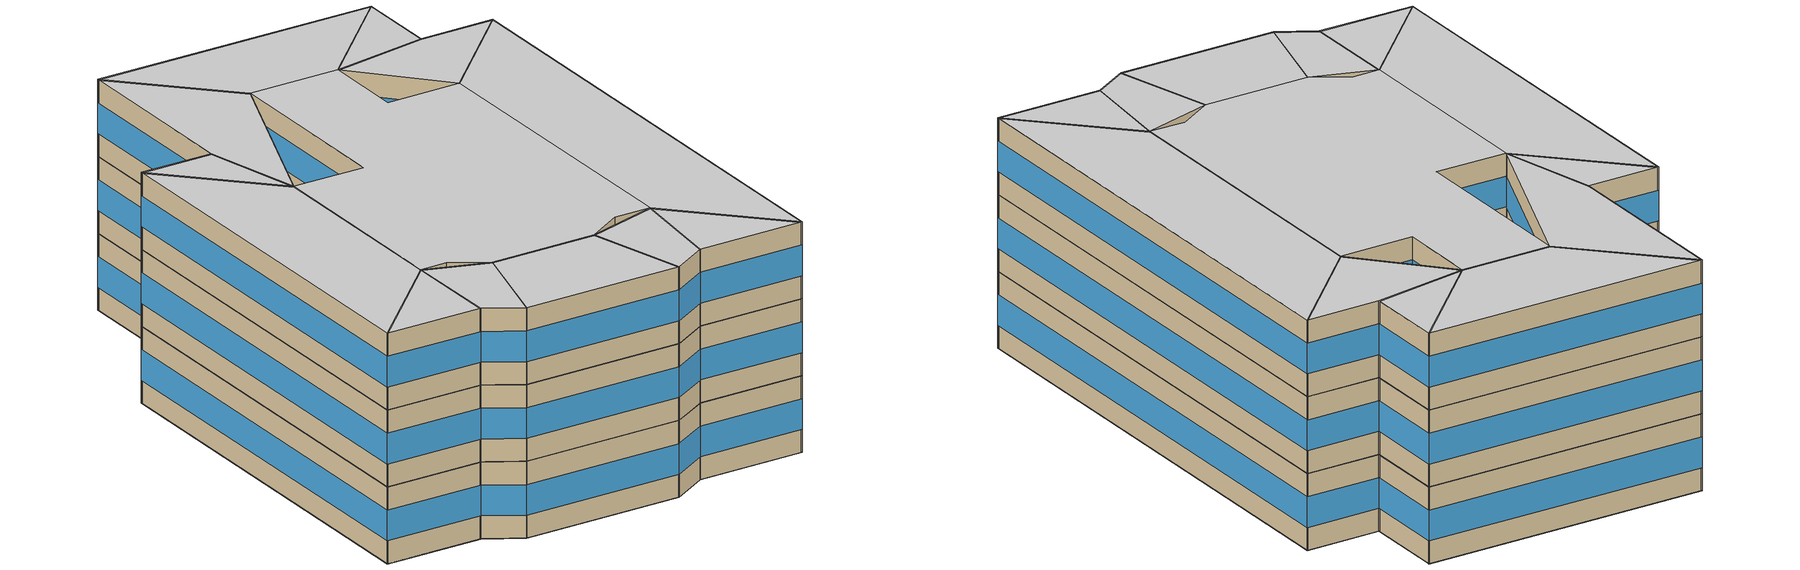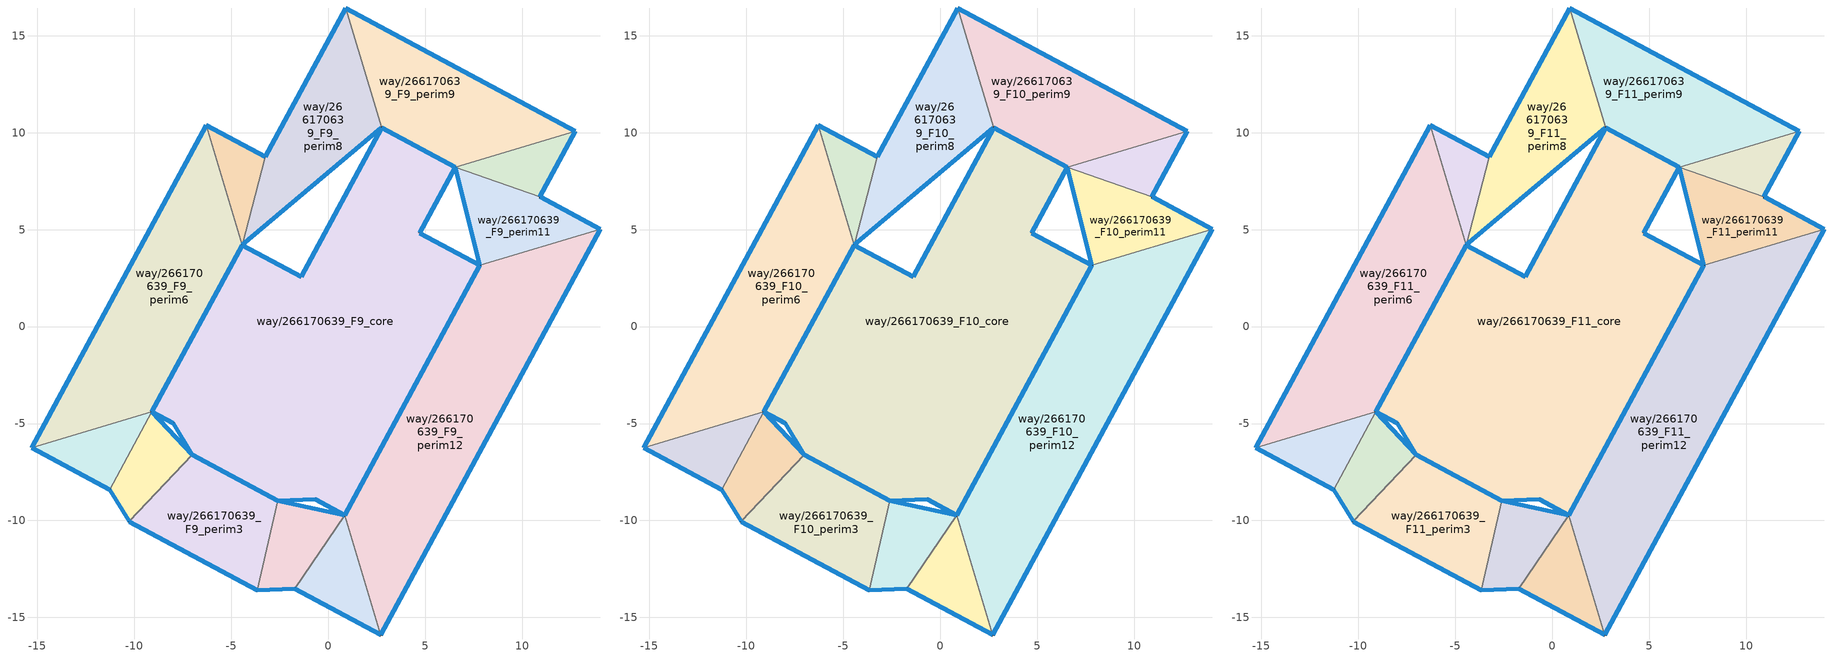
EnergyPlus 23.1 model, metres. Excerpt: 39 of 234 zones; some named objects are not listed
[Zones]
way/266170639_F9_perim1
 floor to way/266170639_F8_perim1 (Floor_Construction): 2.7,-15.91 0.85,-9.73 -1.73,-13.53 z31.5
 wall outside (Wall_Construction): 2.7,-15.91 -1.73,-13.53 z31.5:35
 wall to way/266170639_F9_perim12 (Wall_Construction): 0.85,-9.73 2.7,-15.91 z31.5:35
 wall to way/266170639_F9_perim2 (Wall_Construction): -1.73,-13.53 0.85,-9.73 z31.5:35
 window (Window_Construction): 2.7,-15.91 -1.73,-13.53 z32.55:33.95
way/266170639_F9_perim2
 floor to way/266170639_F8_perim2 (Floor_Construction): -1.73,-13.53 0.85,-9.73 -2.59,-8.99 -3.66,-13.61 z31.5
 wall outside (Wall_Construction): -1.73,-13.53 -3.66,-13.61 / -2.59,-8.99 0.85,-9.73 z31.5:35
 wall to way/266170639_F9_perim3 (Wall_Construction): -3.66,-13.61 -2.59,-8.99 z31.5:35
 window (Window_Construction): -1.73,-13.53 -3.65,-13.61 / -2.59,-8.99 0.85,-9.73 z32.55:33.95
way/266170639_F9_perim3
 floor to way/266170639_F8_perim3 (Floor_Construction): -3.66,-13.61 -2.59,-8.99 -7,-6.62 -10.27,-10.05 z31.5
 wall outside (Wall_Construction): -3.66,-13.61 -10.27,-10.05 / -7,-6.62 -2.59,-8.99 z31.5:35
 wall to way/266170639_F9_perim4 (Wall_Construction): -10.27,-10.05 -7,-6.62 z31.5:35
 window (Window_Construction): -3.66,-13.6 -10.27,-10.05 / -7,-6.62 -2.6,-8.99 z32.55:33.95
way/266170639_F9_perim4
 floor to way/266170639_F8_perim4 (Floor_Construction): -10.27,-10.05 -7,-6.62 -9.09,-4.4 -11.26,-8.42 z31.5
 wall outside (Wall_Construction): -10.27,-10.05 -11.26,-8.42 / -9.09,-4.4 -7,-6.62 z31.5:35
 wall to way/266170639_F9_perim5 (Wall_Construction): -11.26,-8.42 -9.09,-4.4 z31.5:35
 window (Window_Construction): -10.27,-10.05 -11.25,-8.42 / -9.09,-4.4 -7.01,-6.62 z32.55:33.95
way/266170639_F9_perim5
 floor to way/266170639_F8_perim5 (Floor_Construction): -11.26,-8.42 -9.09,-4.4 -15.29,-6.25 z31.5
 wall outside (Wall_Construction): -11.26,-8.42 -15.29,-6.25 z31.5:35
 wall to way/266170639_F9_perim6 (Wall_Construction): -15.29,-6.25 -9.09,-4.4 z31.5:35
 window (Window_Construction): -11.26,-8.42 -15.29,-6.25 z32.55:33.95
way/266170639_F9_perim6
 floor to way/266170639_F8_perim6 (Floor_Construction): -9.09,-4.4 -4.43,4.21 -6.28,10.39 -15.29,-6.25 z31.5
 wall outside (Wall_Construction): -15.29,-6.25 -6.28,10.39 / -4.43,4.21 -9.09,-4.4 z31.5:35
 wall to way/266170639_F9_perim7 (Wall_Construction): -6.28,10.39 -4.43,4.21 z31.5:35
 window (Window_Construction): -15.29,-6.24 -6.29,10.38 / -4.43,4.2 -9.09,-4.39 z32.55:33.95
way/266170639_F9_perim7
 floor to way/266170639_F8_perim7 (Floor_Construction): -4.43,4.21 -3.25,8.76 -6.28,10.39 z31.5
 wall outside (Wall_Construction): -6.28,10.39 -3.25,8.76 z31.5:35
 wall to way/266170639_F9_perim8 (Wall_Construction): -3.25,8.76 -4.43,4.21 z31.5:35
 window (Window_Construction): -6.28,10.39 -3.25,8.76 z32.55:33.95
way/266170639_F9_perim8
 floor to way/266170639_F8_perim8 (Floor_Construction): 2.75,10.25 0.9,16.43 -3.25,8.76 -4.43,4.21 z31.5
 wall outside (Wall_Construction): -3.25,8.76 0.9,16.43 / 2.75,10.25 -4.43,4.21 z31.5:35
 wall to way/266170639_F9_perim9 (Wall_Construction): 0.9,16.43 2.75,10.25 z31.5:35
 window (Window_Construction): -3.25,8.76 0.9,16.43 / 2.75,10.25 -4.43,4.21 z32.55:33.95
way/266170639_F9_perim9
 floor to way/266170639_F8_perim9 (Floor_Construction): 12.75,10.07 0.9,16.43 2.75,10.25 6.55,8.21 z31.5
 wall outside (Wall_Construction): 0.9,16.43 12.75,10.07 / 6.55,8.21 2.75,10.25 z31.5:35
 wall to way/266170639_F9_perim10 (Wall_Construction): 12.75,10.07 6.55,8.21 z31.5:35
 window (Window_Construction): 0.91,16.43 12.75,10.07 / 6.55,8.21 2.75,10.25 z32.55:33.95
way/266170639_F9_perim10
 floor to way/266170639_F8_perim10 (Floor_Construction): 10.92,6.69 12.75,10.07 6.55,8.21 z31.5
 wall outside (Wall_Construction): 12.75,10.07 10.92,6.69 z31.5:35
 wall to way/266170639_F9_perim11 (Wall_Construction): 10.92,6.69 6.55,8.21 z31.5:35
 window (Window_Construction): 12.75,10.06 10.93,6.69 z32.55:33.95
way/266170639_F9_perim11
 floor to way/266170639_F8_perim11 (Floor_Construction): 14.03,5.03 10.92,6.69 6.55,8.21 7.83,3.16 z31.5
 wall outside (Wall_Construction): 10.92,6.69 14.03,5.03 / 7.83,3.16 6.55,8.21 z31.5:35
 wall to way/266170639_F9_perim12 (Wall_Construction): 14.03,5.03 7.83,3.16 z31.5:35
 window (Window_Construction): 10.93,6.69 14.03,5.03 / 7.83,3.17 6.55,8.21 z32.55:33.95
way/266170639_F9_perim12
 floor to way/266170639_F8_perim12 (Floor_Construction): 2.7,-15.91 14.03,5.03 7.83,3.16 0.85,-9.73 z31.5
 wall outside (Wall_Construction): 14.03,5.03 2.7,-15.91 / 0.85,-9.73 7.83,3.16 z31.5:35
 window (Window_Construction): 14.03,5.02 2.71,-15.9 / 0.85,-9.72 7.83,3.16 z32.55:33.95
way/266170639_F9_core
 floor to way/266170639_F8_core (Floor_Construction): 6.55,8.21 4.72,4.83 7.83,3.16 0.85,-9.73 -0.67,-8.91 -2.59,-8.99 -7,-6.62 -7.98,-4.99 -9.09,-4.4 -4.43,4.21 -1.4,2.57 2.75,10.25 z31.5
 wall outside (Wall_Construction): -9.09,-4.4 -7.98,-4.99 -7,-6.62 -2.59,-8.99 -0.67,-8.91 0.85,-9.73 7.83,3.16 4.72,4.83 6.55,8.21 2.75,10.25 -1.4,2.57 -4.43,4.21 -9.09,-4.4 z31.5:35
 window (Window_Construction): -9.09,-4.4 -7.99,-4.99 / -7.98,-4.99 -7.01,-6.62 / -2.59,-8.99 -0.67,-8.91 / -0.67,-8.91 0.85,-9.73 / 7.83,3.17 4.72,4.83 / 4.72,4.83 6.55,8.21 / -1.4,2.58 -4.43,4.21 / -7,-6.62 -2.6,-8.99 / -4.43,4.2 -9.09,-4.39 / 6.55,8.21 2.75,10.25 / 2.75,10.25 -1.39,2.58 / 0.85,-9.72 7.83,3.16 z32.55:33.95
way/266170639_F10_perim1
 floor to way/266170639_F9_perim1 (Floor_Construction): 2.7,-15.91 0.85,-9.73 -1.73,-13.53 z35
 wall outside (Wall_Construction): 2.7,-15.91 -1.73,-13.53 z35:38.5
 wall to way/266170639_F10_perim12 (Wall_Construction): 0.85,-9.73 2.7,-15.91 z35:38.5
 wall to way/266170639_F10_perim2 (Wall_Construction): -1.73,-13.53 0.85,-9.73 z35:38.5
 window (Window_Construction): 2.7,-15.91 -1.73,-13.53 z36.05:37.45
way/266170639_F10_perim2
 floor to way/266170639_F9_perim2 (Floor_Construction): -1.73,-13.53 0.85,-9.73 -2.59,-8.99 -3.66,-13.61 z35
 wall outside (Wall_Construction): -1.73,-13.53 -3.66,-13.61 / -2.59,-8.99 0.85,-9.73 z35:38.5
 wall to way/266170639_F10_perim3 (Wall_Construction): -3.66,-13.61 -2.59,-8.99 z35:38.5
 window (Window_Construction): -1.73,-13.53 -3.65,-13.61 / -2.59,-8.99 0.85,-9.73 z36.05:37.45
way/266170639_F10_perim3
 floor to way/266170639_F9_perim3 (Floor_Construction): -3.66,-13.61 -2.59,-8.99 -7,-6.62 -10.27,-10.05 z35
 wall outside (Wall_Construction): -3.66,-13.61 -10.27,-10.05 / -7,-6.62 -2.59,-8.99 z35:38.5
 wall to way/266170639_F10_perim4 (Wall_Construction): -10.27,-10.05 -7,-6.62 z35:38.5
 window (Window_Construction): -3.66,-13.6 -10.27,-10.05 / -7,-6.62 -2.6,-8.99 z36.05:37.45
way/266170639_F10_perim4
 floor to way/266170639_F9_perim4 (Floor_Construction): -10.27,-10.05 -7,-6.62 -9.09,-4.4 -11.26,-8.42 z35
 wall outside (Wall_Construction): -10.27,-10.05 -11.26,-8.42 / -9.09,-4.4 -7,-6.62 z35:38.5
 wall to way/266170639_F10_perim5 (Wall_Construction): -11.26,-8.42 -9.09,-4.4 z35:38.5
 window (Window_Construction): -10.27,-10.05 -11.25,-8.42 / -9.09,-4.4 -7.01,-6.62 z36.05:37.45
way/266170639_F10_perim5
 floor to way/266170639_F9_perim5 (Floor_Construction): -11.26,-8.42 -9.09,-4.4 -15.29,-6.25 z35
 wall outside (Wall_Construction): -11.26,-8.42 -15.29,-6.25 z35:38.5
 wall to way/266170639_F10_perim6 (Wall_Construction): -15.29,-6.25 -9.09,-4.4 z35:38.5
 window (Window_Construction): -11.26,-8.42 -15.29,-6.25 z36.05:37.45
way/266170639_F10_perim6
 floor to way/266170639_F9_perim6 (Floor_Construction): -9.09,-4.4 -4.43,4.21 -6.28,10.39 -15.29,-6.25 z35
 wall outside (Wall_Construction): -15.29,-6.25 -6.28,10.39 / -4.43,4.21 -9.09,-4.4 z35:38.5
 wall to way/266170639_F10_perim7 (Wall_Construction): -6.28,10.39 -4.43,4.21 z35:38.5
 window (Window_Construction): -15.29,-6.24 -6.29,10.38 / -4.43,4.2 -9.09,-4.39 z36.05:37.45
way/266170639_F10_perim7
 floor to way/266170639_F9_perim7 (Floor_Construction): -4.43,4.21 -3.25,8.76 -6.28,10.39 z35
 wall outside (Wall_Construction): -6.28,10.39 -3.25,8.76 z35:38.5
 wall to way/266170639_F10_perim8 (Wall_Construction): -3.25,8.76 -4.43,4.21 z35:38.5
 window (Window_Construction): -6.28,10.39 -3.25,8.76 z36.05:37.45
way/266170639_F10_perim8
 floor to way/266170639_F9_perim8 (Floor_Construction): 2.75,10.25 0.9,16.43 -3.25,8.76 -4.43,4.21 z35
 wall outside (Wall_Construction): -3.25,8.76 0.9,16.43 / 2.75,10.25 -4.43,4.21 z35:38.5
 wall to way/266170639_F10_perim9 (Wall_Construction): 0.9,16.43 2.75,10.25 z35:38.5
 window (Window_Construction): -3.25,8.76 0.9,16.43 / 2.75,10.25 -4.43,4.21 z36.05:37.45
way/266170639_F10_perim9
 floor to way/266170639_F9_perim9 (Floor_Construction): 12.75,10.07 0.9,16.43 2.75,10.25 6.55,8.21 z35
 wall outside (Wall_Construction): 0.9,16.43 12.75,10.07 / 6.55,8.21 2.75,10.25 z35:38.5
 wall to way/266170639_F10_perim10 (Wall_Construction): 12.75,10.07 6.55,8.21 z35:38.5
 window (Window_Construction): 0.91,16.43 12.75,10.07 / 6.55,8.21 2.75,10.25 z36.05:37.45
way/266170639_F10_perim10
 floor to way/266170639_F9_perim10 (Floor_Construction): 10.92,6.69 12.75,10.07 6.55,8.21 z35
 wall outside (Wall_Construction): 12.75,10.07 10.92,6.69 z35:38.5
 wall to way/266170639_F10_perim11 (Wall_Construction): 10.92,6.69 6.55,8.21 z35:38.5
 window (Window_Construction): 12.75,10.06 10.93,6.69 z36.05:37.45
way/266170639_F10_perim11
 floor to way/266170639_F9_perim11 (Floor_Construction): 14.03,5.03 10.92,6.69 6.55,8.21 7.83,3.16 z35
 wall outside (Wall_Construction): 10.92,6.69 14.03,5.03 / 7.83,3.16 6.55,8.21 z35:38.5
 wall to way/266170639_F10_perim12 (Wall_Construction): 14.03,5.03 7.83,3.16 z35:38.5
 window (Window_Construction): 10.93,6.69 14.03,5.03 / 7.83,3.17 6.55,8.21 z36.05:37.45
way/266170639_F10_perim12
 floor to way/266170639_F9_perim12 (Floor_Construction): 2.7,-15.91 14.03,5.03 7.83,3.16 0.85,-9.73 z35
 wall outside (Wall_Construction): 14.03,5.03 2.7,-15.91 / 0.85,-9.73 7.83,3.16 z35:38.5
 window (Window_Construction): 14.03,5.02 2.71,-15.9 / 0.85,-9.72 7.83,3.16 z36.05:37.45
way/266170639_F10_core
 floor to way/266170639_F9_core (Floor_Construction): 6.55,8.21 4.72,4.83 7.83,3.16 0.85,-9.73 -0.67,-8.91 -2.59,-8.99 -7,-6.62 -7.98,-4.99 -9.09,-4.4 -4.43,4.21 -1.4,2.57 2.75,10.25 z35
 wall outside (Wall_Construction): -9.09,-4.4 -7.98,-4.99 -7,-6.62 -2.59,-8.99 -0.67,-8.91 0.85,-9.73 7.83,3.16 4.72,4.83 6.55,8.21 2.75,10.25 -1.4,2.57 -4.43,4.21 -9.09,-4.4 z35:38.5
 window (Window_Construction): -9.09,-4.4 -7.99,-4.99 / -7.98,-4.99 -7.01,-6.62 / -2.59,-8.99 -0.67,-8.91 / -0.67,-8.91 0.85,-9.73 / 7.83,3.17 4.72,4.83 / 4.72,4.83 6.55,8.21 / -1.4,2.58 -4.43,4.21 / -7,-6.62 -2.6,-8.99 / -4.43,4.2 -9.09,-4.39 / 6.55,8.21 2.75,10.25 / 2.75,10.25 -1.39,2.58 / 0.85,-9.72 7.83,3.16 z36.05:37.45
way/266170639_F11_perim1
 floor to way/266170639_F10_perim1 (Floor_Construction): 2.7,-15.91 0.85,-9.73 -1.73,-13.53 z38.5
 wall outside (Wall_Construction): 2.7,-15.91 -1.73,-13.53 z38.5:42
 wall to way/266170639_F11_perim12 (Wall_Construction): 0.85,-9.73 2.7,-15.91 z38.5:42
 wall to way/266170639_F11_perim2 (Wall_Construction): -1.73,-13.53 0.85,-9.73 z38.5:42
 window (Window_Construction): 2.7,-15.91 -1.73,-13.53 z39.55:40.95
 ceiling to way/266170639_F12_perim1 (Floor_Construction): 0.85,-9.73 2.7,-15.91 -1.73,-13.53 z42
way/266170639_F11_perim2
 floor to way/266170639_F10_perim2 (Floor_Construction): -1.73,-13.53 0.85,-9.73 -2.59,-8.99 -3.66,-13.61 z38.5
 wall outside (Wall_Construction): -1.73,-13.53 -3.66,-13.61 / -2.59,-8.99 0.85,-9.73 z38.5:42
 wall to way/266170639_F11_perim3 (Wall_Construction): -3.66,-13.61 -2.59,-8.99 z38.5:42
 window (Window_Construction): -1.73,-13.53 -3.65,-13.61 / -2.59,-8.99 0.85,-9.73 z39.55:40.95
 ceiling to way/266170639_F12_perim2 (Floor_Construction): 0.85,-9.73 -1.73,-13.53 -3.66,-13.61 -2.59,-8.99 z42
way/266170639_F11_perim3
 floor to way/266170639_F10_perim3 (Floor_Construction): -3.66,-13.61 -2.59,-8.99 -7,-6.62 -10.27,-10.05 z38.5
 wall outside (Wall_Construction): -3.66,-13.61 -10.27,-10.05 / -7,-6.62 -2.59,-8.99 z38.5:42
 wall to way/266170639_F11_perim4 (Wall_Construction): -10.27,-10.05 -7,-6.62 z38.5:42
 window (Window_Construction): -3.66,-13.6 -10.27,-10.05 / -7,-6.62 -2.6,-8.99 z39.55:40.95
 ceiling to way/266170639_F12_perim3 (Floor_Construction): -2.59,-8.99 -3.66,-13.61 -10.27,-10.05 -7,-6.62 z42
way/266170639_F11_perim4
 floor to way/266170639_F10_perim4 (Floor_Construction): -10.27,-10.05 -7,-6.62 -9.09,-4.4 -11.26,-8.42 z38.5
 wall outside (Wall_Construction): -10.27,-10.05 -11.26,-8.42 / -9.09,-4.4 -7,-6.62 z38.5:42
 wall to way/266170639_F11_perim5 (Wall_Construction): -11.26,-8.42 -9.09,-4.4 z38.5:42
 window (Window_Construction): -10.27,-10.05 -11.25,-8.42 / -9.09,-4.4 -7.01,-6.62 z39.55:40.95
 ceiling to way/266170639_F12_perim4 (Floor_Construction): -9.09,-4.4 -7,-6.62 -10.27,-10.05 -11.26,-8.42 z42
way/266170639_F11_perim5
 floor to way/266170639_F10_perim5 (Floor_Construction): -11.26,-8.42 -9.09,-4.4 -15.29,-6.25 z38.5
 wall outside (Wall_Construction): -11.26,-8.42 -15.29,-6.25 z38.5:42
 wall to way/266170639_F11_perim6 (Wall_Construction): -15.29,-6.25 -9.09,-4.4 z38.5:42
 window (Window_Construction): -11.26,-8.42 -15.29,-6.25 z39.55:40.95
 ceiling to way/266170639_F12_perim5 (Floor_Construction): -9.09,-4.4 -11.26,-8.42 -15.29,-6.25 z42
way/266170639_F11_perim6
 floor to way/266170639_F10_perim6 (Floor_Construction): -9.09,-4.4 -4.43,4.21 -6.28,10.39 -15.29,-6.25 z38.5
 wall outside (Wall_Construction): -15.29,-6.25 -6.28,10.39 / -4.43,4.21 -9.09,-4.4 z38.5:42
 wall to way/266170639_F11_perim7 (Wall_Construction): -6.28,10.39 -4.43,4.21 z38.5:42
 window (Window_Construction): -15.29,-6.24 -6.29,10.38 / -4.43,4.2 -9.09,-4.39 z39.55:40.95
 ceiling to way/266170639_F12_perim6 (Floor_Construction): -6.28,10.39 -4.43,4.21 -9.09,-4.4 -15.29,-6.25 z42
way/266170639_F11_perim7
 floor to way/266170639_F10_perim7 (Floor_Construction): -4.43,4.21 -3.25,8.76 -6.28,10.39 z38.5
 wall outside (Wall_Construction): -6.28,10.39 -3.25,8.76 z38.5:42
 wall to way/266170639_F11_perim8 (Wall_Construction): -3.25,8.76 -4.43,4.21 z38.5:42
 window (Window_Construction): -6.28,10.39 -3.25,8.76 z39.55:40.95
 ceiling to way/266170639_F12_perim7 (Floor_Construction): -3.25,8.76 -4.43,4.21 -6.28,10.39 z42
way/266170639_F11_perim8
 floor to way/266170639_F10_perim8 (Floor_Construction): 2.75,10.25 0.9,16.43 -3.25,8.76 -4.43,4.21 z38.5
 wall outside (Wall_Construction): -3.25,8.76 0.9,16.43 / 2.75,10.25 -4.43,4.21 z38.5:42
 wall to way/266170639_F11_perim9 (Wall_Construction): 0.9,16.43 2.75,10.25 z38.5:42
 window (Window_Construction): -3.25,8.76 0.9,16.43 / 2.75,10.25 -4.43,4.21 z39.55:40.95
 ceiling to way/266170639_F12_perim8 (Floor_Construction): 0.9,16.43 2.75,10.25 -4.43,4.21 -3.25,8.76 z42
way/266170639_F11_perim9
 floor to way/266170639_F10_perim9 (Floor_Construction): 12.75,10.07 0.9,16.43 2.75,10.25 6.55,8.21 z38.5
 wall outside (Wall_Construction): 0.9,16.43 12.75,10.07 / 6.55,8.21 2.75,10.25 z38.5:42
 wall to way/266170639_F11_perim10 (Wall_Construction): 12.75,10.07 6.55,8.21 z38.5:42
 window (Window_Construction): 0.91,16.43 12.75,10.07 / 6.55,8.21 2.75,10.25 z39.55:40.95
 ceiling to way/266170639_F12_perim9 (Floor_Construction): 12.75,10.07 6.55,8.21 2.75,10.25 0.9,16.43 z42
way/266170639_F11_perim10
 floor to way/266170639_F10_perim10 (Floor_Construction): 10.92,6.69 12.75,10.07 6.55,8.21 z38.5
 wall outside (Wall_Construction): 12.75,10.07 10.92,6.69 z38.5:42
 wall to way/266170639_F11_perim11 (Wall_Construction): 10.92,6.69 6.55,8.21 z38.5:42
 window (Window_Construction): 12.75,10.06 10.93,6.69 z39.55:40.95
 ceiling to way/266170639_F12_perim10 (Floor_Construction): 12.75,10.07 10.92,6.69 6.55,8.21 z42
way/266170639_F11_perim11
 floor to way/266170639_F10_perim11 (Floor_Construction): 14.03,5.03 10.92,6.69 6.55,8.21 7.83,3.16 z38.5
 wall outside (Wall_Construction): 10.92,6.69 14.03,5.03 / 7.83,3.16 6.55,8.21 z38.5:42
 wall to way/266170639_F11_perim12 (Wall_Construction): 14.03,5.03 7.83,3.16 z38.5:42
 window (Window_Construction): 10.93,6.69 14.03,5.03 / 7.83,3.17 6.55,8.21 z39.55:40.95
 ceiling to way/266170639_F12_perim11 (Floor_Construction): 14.03,5.03 7.83,3.16 6.55,8.21 10.92,6.69 z42
way/266170639_F11_perim12
 floor to way/266170639_F10_perim12 (Floor_Construction): 2.7,-15.91 14.03,5.03 7.83,3.16 0.85,-9.73 z38.5
 wall outside (Wall_Construction): 14.03,5.03 2.7,-15.91 / 0.85,-9.73 7.83,3.16 z38.5:42
 window (Window_Construction): 14.03,5.02 2.71,-15.9 / 0.85,-9.72 7.83,3.16 z39.55:40.95
 ceiling to way/266170639_F12_perim12 (Floor_Construction): 14.03,5.03 2.7,-15.91 0.85,-9.73 7.83,3.16 z42
way/266170639_F11_core
 floor to way/266170639_F10_core (Floor_Construction): 6.55,8.21 4.72,4.83 7.83,3.16 0.85,-9.73 -0.67,-8.91 -2.59,-8.99 -7,-6.62 -7.98,-4.99 -9.09,-4.4 -4.43,4.21 -1.4,2.57 2.75,10.25 z38.5
 wall outside (Wall_Construction): -9.09,-4.4 -7.98,-4.99 -7,-6.62 -2.59,-8.99 -0.67,-8.91 0.85,-9.73 7.83,3.16 4.72,4.83 6.55,8.21 2.75,10.25 -1.4,2.57 -4.43,4.21 -9.09,-4.4 z38.5:42
 window (Window_Construction): -9.09,-4.4 -7.99,-4.99 / -7.98,-4.99 -7.01,-6.62 / -2.59,-8.99 -0.67,-8.91 / -0.67,-8.91 0.85,-9.73 / 7.83,3.17 4.72,4.83 / 4.72,4.83 6.55,8.21 / -1.4,2.58 -4.43,4.21 / -7,-6.62 -2.6,-8.99 / -4.43,4.2 -9.09,-4.39 / 6.55,8.21 2.75,10.25 / 2.75,10.25 -1.39,2.58 / 0.85,-9.72 7.83,3.16 z39.55:40.95
 ceiling to way/266170639_F12_core (Floor_Construction): 0.85,-9.73 7.83,3.16 4.72,4.83 6.55,8.21 2.75,10.25 -1.4,2.57 -4.43,4.21 -9.09,-4.4 -7.98,-4.99 -7,-6.62 -2.59,-8.99 -0.67,-8.91 z42
[Building]
OpenUBEM_Building: North Axis=0; Terrain=City; Solar Distribution=FullExterior
[Site:Location]
New.York-Central.Park.Obs-Belvedere.Castle: Latitude=40.77889; Longitude=-73.9692; Time Zone=-5; Elevation=48
[SizingPeriod:WeatherFileDays]
AnnualSizingPeriod: Begin Month=1; Begin Day of Month=1; End Month=12; End Day of Month=31; Day of Week for Start Day=Monday; Use Weather File Daylight Saving Period=No; Use Weather File Rain and Snow Indicators=No
[SITE:WATERMAINSTEMPERATURE]
Calculation Method=CorrelationFromWeatherFile
[MATERIAL:NOMASS] Roughness=MediumRough; Thermal Absorptance=0.9; Solar Absorptance=0.7; Visible Absorptance=0.7
Name | Thermal Resistance
Wall_Assembly | 1.73913
Floor_Assembly | 1.94932
[WINDOWMATERIAL:SIMPLEGLAZINGSYSTEM]
Window_Material: UFactor=3.236; Solar Heat Gain Coefficient=0.36; Visible Transmittance=0.6
[CONSTRUCTION]
Wall_Construction: Wall_Assembly
Floor_Construction: Floor_Assembly
Window_Construction: Window_Material
[ZONE] Type=1; Multiplier=1; Ceiling Height=autocalculate; Volume=autocalculate; Floor Area=autocalculate; Part of Total Floor Area=Yes
way/266170639_F9_perim1; way/266170639_F10_perim1; way/266170639_F11_perim1; way/266170639_F9_perim2; way/266170639_F10_perim2; way/266170639_F11_perim2; way/266170639_F9_perim3; way/266170639_F10_perim3; way/266170639_F11_perim3; way/266170639_F9_perim4; way/266170639_F10_perim4; way/266170639_F11_perim4; way/266170639_F9_perim5; way/266170639_F10_perim5; way/266170639_F11_perim5; way/266170639_F9_perim6; way/266170639_F10_perim6; way/266170639_F11_perim6; way/266170639_F9_perim7; way/266170639_F10_perim7; way/266170639_F11_perim7; way/266170639_F9_perim8; way/266170639_F10_perim8; way/266170639_F11_perim8; way/266170639_F9_perim9; way/266170639_F10_perim9; way/266170639_F11_perim9; way/266170639_F9_perim10; way/266170639_F10_perim10; way/266170639_F11_perim10; way/266170639_F9_perim11; way/266170639_F10_perim11; way/266170639_F11_perim11; way/266170639_F9_perim12; way/266170639_F10_perim12; way/266170639_F11_perim12; way/266170639_F9_core; way/266170639_F10_core; way/266170639_F11_core
[PEOPLE] Number of People Schedule=Occupancy_Schedule_MediumOffice; Number of People Calculation Method=People/Area; People per Floor Area=0.0538213; Fraction Radiant=0.3; Sensible Heat Fraction=autocalculate; Activity Level Schedule=Activity_Level; Carbon Dioxide Generation Rate=3.82e-08; Enable ASHRAE 55 Comfort Warnings=No; Mean Radiant Temperature Calculation Type=ZoneAveraged; Clothing Insulation Calculation Method=ClothingInsulationSchedule; Cold Stress Temperature Threshold=15.56; Heat Stress Temperature Threshold=30
Name | Zone or ZoneList or Space or SpaceList
People_way/266170639_F9_core | way/266170639_F9_core
People_way/266170639_F10_core | way/266170639_F10_core
People_way/266170639_F11_core | way/266170639_F11_core
People_way/266170639_F9_perim1 | way/266170639_F9_perim1
People_way/266170639_F10_perim1 | way/266170639_F10_perim1
People_way/266170639_F11_perim1 | way/266170639_F11_perim1
People_way/266170639_F9_perim2 | way/266170639_F9_perim2
People_way/266170639_F10_perim2 | way/266170639_F10_perim2
People_way/266170639_F11_perim2 | way/266170639_F11_perim2
People_way/266170639_F9_perim3 | way/266170639_F9_perim3
People_way/266170639_F10_perim3 | way/266170639_F10_perim3
People_way/266170639_F11_perim3 | way/266170639_F11_perim3
People_way/266170639_F9_perim4 | way/266170639_F9_perim4
People_way/266170639_F10_perim4 | way/266170639_F10_perim4
People_way/266170639_F11_perim4 | way/266170639_F11_perim4
People_way/266170639_F9_perim5 | way/266170639_F9_perim5
People_way/266170639_F10_perim5 | way/266170639_F10_perim5
People_way/266170639_F11_perim5 | way/266170639_F11_perim5
People_way/266170639_F9_perim6 | way/266170639_F9_perim6
People_way/266170639_F10_perim6 | way/266170639_F10_perim6
People_way/266170639_F11_perim6 | way/266170639_F11_perim6
People_way/266170639_F9_perim7 | way/266170639_F9_perim7
People_way/266170639_F10_perim7 | way/266170639_F10_perim7
People_way/266170639_F11_perim7 | way/266170639_F11_perim7
People_way/266170639_F9_perim8 | way/266170639_F9_perim8
People_way/266170639_F10_perim8 | way/266170639_F10_perim8
People_way/266170639_F11_perim8 | way/266170639_F11_perim8
People_way/266170639_F9_perim9 | way/266170639_F9_perim9
People_way/266170639_F10_perim9 | way/266170639_F10_perim9
People_way/266170639_F11_perim9 | way/266170639_F11_perim9
People_way/266170639_F9_perim10 | way/266170639_F9_perim10
People_way/266170639_F10_perim10 | way/266170639_F10_perim10
People_way/266170639_F11_perim10 | way/266170639_F11_perim10
People_way/266170639_F9_perim11 | way/266170639_F9_perim11
People_way/266170639_F10_perim11 | way/266170639_F10_perim11
People_way/266170639_F11_perim11 | way/266170639_F11_perim11
People_way/266170639_F9_perim12 | way/266170639_F9_perim12
People_way/266170639_F10_perim12 | way/266170639_F10_perim12
People_way/266170639_F11_perim12 | way/266170639_F11_perim12
[LIGHTS] Schedule=Lighting_Schedule_MediumOffice; Design Level Calculation Method=Watts/Area; Watts per Zone Floor Area=10.76; Return Air Fraction=0; Fraction Radiant=0.42; Fraction Visible=0; Fraction Replaceable=1; EndUse Subcategory=General; Return Air Fraction Calculated from Plenum Temperature=No; Return Air Fraction Function of Plenum Temperature Coefficient 1=0; Return Air Fraction Function of Plenum Temperature Coefficient 2=0
Name | Zone or ZoneList or Space or SpaceList
Lights_way/266170639_F9_core | way/266170639_F9_core
Lights_way/266170639_F10_core | way/266170639_F10_core
Lights_way/266170639_F11_core | way/266170639_F11_core
Lights_way/266170639_F9_perim1 | way/266170639_F9_perim1
Lights_way/266170639_F10_perim1 | way/266170639_F10_perim1
Lights_way/266170639_F11_perim1 | way/266170639_F11_perim1
Lights_way/266170639_F9_perim2 | way/266170639_F9_perim2
Lights_way/266170639_F10_perim2 | way/266170639_F10_perim2
Lights_way/266170639_F11_perim2 | way/266170639_F11_perim2
Lights_way/266170639_F9_perim3 | way/266170639_F9_perim3
Lights_way/266170639_F10_perim3 | way/266170639_F10_perim3
Lights_way/266170639_F11_perim3 | way/266170639_F11_perim3
Lights_way/266170639_F9_perim4 | way/266170639_F9_perim4
Lights_way/266170639_F10_perim4 | way/266170639_F10_perim4
Lights_way/266170639_F11_perim4 | way/266170639_F11_perim4
Lights_way/266170639_F9_perim5 | way/266170639_F9_perim5
Lights_way/266170639_F10_perim5 | way/266170639_F10_perim5
Lights_way/266170639_F11_perim5 | way/266170639_F11_perim5
Lights_way/266170639_F9_perim6 | way/266170639_F9_perim6
Lights_way/266170639_F10_perim6 | way/266170639_F10_perim6
Lights_way/266170639_F11_perim6 | way/266170639_F11_perim6
Lights_way/266170639_F9_perim7 | way/266170639_F9_perim7
Lights_way/266170639_F10_perim7 | way/266170639_F10_perim7
Lights_way/266170639_F11_perim7 | way/266170639_F11_perim7
Lights_way/266170639_F9_perim8 | way/266170639_F9_perim8
Lights_way/266170639_F10_perim8 | way/266170639_F10_perim8
Lights_way/266170639_F11_perim8 | way/266170639_F11_perim8
Lights_way/266170639_F9_perim9 | way/266170639_F9_perim9
Lights_way/266170639_F10_perim9 | way/266170639_F10_perim9
Lights_way/266170639_F11_perim9 | way/266170639_F11_perim9
Lights_way/266170639_F9_perim10 | way/266170639_F9_perim10
Lights_way/266170639_F10_perim10 | way/266170639_F10_perim10
Lights_way/266170639_F11_perim10 | way/266170639_F11_perim10
Lights_way/266170639_F9_perim11 | way/266170639_F9_perim11
Lights_way/266170639_F10_perim11 | way/266170639_F10_perim11
Lights_way/266170639_F11_perim11 | way/266170639_F11_perim11
Lights_way/266170639_F9_perim12 | way/266170639_F9_perim12
Lights_way/266170639_F10_perim12 | way/266170639_F10_perim12
Lights_way/266170639_F11_perim12 | way/266170639_F11_perim12
[ELECTRICEQUIPMENT] Schedule=Equipment_Schedule_MediumOffice; Design Level Calculation Method=Watts/Area; Watts per Zone Floor Area=10.76; Fraction Latent=0; Fraction Radiant=0.5; Fraction Lost=0; EndUse Subcategory=General
Name | Zone or ZoneList or Space or SpaceList
Equipment_way/266170639_F9_core | way/266170639_F9_core
Equipment_way/266170639_F10_core | way/266170639_F10_core
Equipment_way/266170639_F11_core | way/266170639_F11_core
Equipment_way/266170639_F9_perim1 | way/266170639_F9_perim1
Equipment_way/266170639_F10_perim1 | way/266170639_F10_perim1
Equipment_way/266170639_F11_perim1 | way/266170639_F11_perim1
Equipment_way/266170639_F9_perim2 | way/266170639_F9_perim2
Equipment_way/266170639_F10_perim2 | way/266170639_F10_perim2
Equipment_way/266170639_F11_perim2 | way/266170639_F11_perim2
Equipment_way/266170639_F9_perim3 | way/266170639_F9_perim3
Equipment_way/266170639_F10_perim3 | way/266170639_F10_perim3
Equipment_way/266170639_F11_perim3 | way/266170639_F11_perim3
Equipment_way/266170639_F9_perim4 | way/266170639_F9_perim4
Equipment_way/266170639_F10_perim4 | way/266170639_F10_perim4
Equipment_way/266170639_F11_perim4 | way/266170639_F11_perim4
Equipment_way/266170639_F9_perim5 | way/266170639_F9_perim5
Equipment_way/266170639_F10_perim5 | way/266170639_F10_perim5
Equipment_way/266170639_F11_perim5 | way/266170639_F11_perim5
Equipment_way/266170639_F9_perim6 | way/266170639_F9_perim6
Equipment_way/266170639_F10_perim6 | way/266170639_F10_perim6
Equipment_way/266170639_F11_perim6 | way/266170639_F11_perim6
Equipment_way/266170639_F9_perim7 | way/266170639_F9_perim7
Equipment_way/266170639_F10_perim7 | way/266170639_F10_perim7
Equipment_way/266170639_F11_perim7 | way/266170639_F11_perim7
Equipment_way/266170639_F9_perim8 | way/266170639_F9_perim8
Equipment_way/266170639_F10_perim8 | way/266170639_F10_perim8
Equipment_way/266170639_F11_perim8 | way/266170639_F11_perim8
Equipment_way/266170639_F9_perim9 | way/266170639_F9_perim9
Equipment_way/266170639_F10_perim9 | way/266170639_F10_perim9
Equipment_way/266170639_F11_perim9 | way/266170639_F11_perim9
Equipment_way/266170639_F9_perim10 | way/266170639_F9_perim10
Equipment_way/266170639_F10_perim10 | way/266170639_F10_perim10
Equipment_way/266170639_F11_perim10 | way/266170639_F11_perim10
Equipment_way/266170639_F9_perim11 | way/266170639_F9_perim11
Equipment_way/266170639_F10_perim11 | way/266170639_F10_perim11
Equipment_way/266170639_F11_perim11 | way/266170639_F11_perim11
Equipment_way/266170639_F9_perim12 | way/266170639_F9_perim12
Equipment_way/266170639_F10_perim12 | way/266170639_F10_perim12
Equipment_way/266170639_F11_perim12 | way/266170639_F11_perim12
[ZONEINFILTRATION:DESIGNFLOWRATE] Schedule=Infiltration_Schedule_MediumOffice; Design Flow Rate Calculation Method=Flow/ExteriorWallArea; Flow Rate per Exterior Surface Area=0.000285; Constant Term Coefficient=1; Temperature Term Coefficient=0; Velocity Term Coefficient=0; Velocity Squared Term Coefficient=0
Name | Zone or ZoneList or Space or SpaceList
Infiltration_way/266170639_F9_core | way/266170639_F9_core
Infiltration_way/266170639_F10_core | way/266170639_F10_core
Infiltration_way/266170639_F11_core | way/266170639_F11_core
Infiltration_way/266170639_F9_perim1 | way/266170639_F9_perim1
Infiltration_way/266170639_F10_perim1 | way/266170639_F10_perim1
Infiltration_way/266170639_F11_perim1 | way/266170639_F11_perim1
Infiltration_way/266170639_F9_perim2 | way/266170639_F9_perim2
Infiltration_way/266170639_F10_perim2 | way/266170639_F10_perim2
Infiltration_way/266170639_F11_perim2 | way/266170639_F11_perim2
Infiltration_way/266170639_F9_perim3 | way/266170639_F9_perim3
Infiltration_way/266170639_F10_perim3 | way/266170639_F10_perim3
Infiltration_way/266170639_F11_perim3 | way/266170639_F11_perim3
Infiltration_way/266170639_F9_perim4 | way/266170639_F9_perim4
Infiltration_way/266170639_F10_perim4 | way/266170639_F10_perim4
Infiltration_way/266170639_F11_perim4 | way/266170639_F11_perim4
Infiltration_way/266170639_F9_perim5 | way/266170639_F9_perim5
Infiltration_way/266170639_F10_perim5 | way/266170639_F10_perim5
Infiltration_way/266170639_F11_perim5 | way/266170639_F11_perim5
Infiltration_way/266170639_F9_perim6 | way/266170639_F9_perim6
Infiltration_way/266170639_F10_perim6 | way/266170639_F10_perim6
Infiltration_way/266170639_F11_perim6 | way/266170639_F11_perim6
Infiltration_way/266170639_F9_perim7 | way/266170639_F9_perim7
Infiltration_way/266170639_F10_perim7 | way/266170639_F10_perim7
Infiltration_way/266170639_F11_perim7 | way/266170639_F11_perim7
Infiltration_way/266170639_F9_perim8 | way/266170639_F9_perim8
Infiltration_way/266170639_F10_perim8 | way/266170639_F10_perim8
Infiltration_way/266170639_F11_perim8 | way/266170639_F11_perim8
Infiltration_way/266170639_F9_perim9 | way/266170639_F9_perim9
Infiltration_way/266170639_F10_perim9 | way/266170639_F10_perim9
Infiltration_way/266170639_F11_perim9 | way/266170639_F11_perim9
Infiltration_way/266170639_F9_perim10 | way/266170639_F9_perim10
Infiltration_way/266170639_F10_perim10 | way/266170639_F10_perim10
Infiltration_way/266170639_F11_perim10 | way/266170639_F11_perim10
Infiltration_way/266170639_F9_perim11 | way/266170639_F9_perim11
Infiltration_way/266170639_F10_perim11 | way/266170639_F10_perim11
Infiltration_way/266170639_F11_perim11 | way/266170639_F11_perim11
Infiltration_way/266170639_F9_perim12 | way/266170639_F9_perim12
Infiltration_way/266170639_F10_perim12 | way/266170639_F10_perim12
Infiltration_way/266170639_F11_perim12 | way/266170639_F11_perim12
[HVACTEMPLATE:ZONE:VAV] Template VAV System=way/266170639_PVAV_Sys; Supply Air Maximum Flow Rate=autosize; Zone Minimum Air Flow Input Method=Constant; Constant Minimum Air Flow Fraction=0.3; Outdoor Air Method=Flow/Person; Outdoor Air Flow Rate per Person=0.01; Outdoor Air Flow Rate per Zone Floor Area=0; Outdoor Air Flow Rate per Zone=0; Reheat Coil Type=Electric; Damper Heating Action=Reverse; Baseboard Heating Type=None; Baseboard Heating Capacity=autosize; Zone Cooling Design Supply Air Temperature Input Method=SystemSupplyAirTemperature; Zone Cooling Design Supply Air Temperature=12.8; Zone Cooling Design Supply Air Temperature Difference=11.11; Zone Heating Design Supply Air Temperature Input Method=SupplyAirTemperature; Zone Heating Design Supply Air Temperature=50; Zone Heating Design Supply Air Temperature Difference=30
Name | Template Thermostat
way/266170639_F9_core | way/266170639_F9_core_Thermostat
way/266170639_F10_core | way/266170639_F10_core_Thermostat
way/266170639_F11_core | way/266170639_F11_core_Thermostat
way/266170639_F9_perim1 | way/266170639_F9_perim1_Thermostat
way/266170639_F10_perim1 | way/266170639_F10_perim1_Thermostat
way/266170639_F11_perim1 | way/266170639_F11_perim1_Thermostat
way/266170639_F9_perim2 | way/266170639_F9_perim2_Thermostat
way/266170639_F10_perim2 | way/266170639_F10_perim2_Thermostat
way/266170639_F11_perim2 | way/266170639_F11_perim2_Thermostat
way/266170639_F9_perim3 | way/266170639_F9_perim3_Thermostat
way/266170639_F10_perim3 | way/266170639_F10_perim3_Thermostat
way/266170639_F11_perim3 | way/266170639_F11_perim3_Thermostat
way/266170639_F9_perim4 | way/266170639_F9_perim4_Thermostat
way/266170639_F10_perim4 | way/266170639_F10_perim4_Thermostat
way/266170639_F11_perim4 | way/266170639_F11_perim4_Thermostat
way/266170639_F9_perim5 | way/266170639_F9_perim5_Thermostat
way/266170639_F10_perim5 | way/266170639_F10_perim5_Thermostat
way/266170639_F11_perim5 | way/266170639_F11_perim5_Thermostat
way/266170639_F9_perim6 | way/266170639_F9_perim6_Thermostat
way/266170639_F10_perim6 | way/266170639_F10_perim6_Thermostat
way/266170639_F11_perim6 | way/266170639_F11_perim6_Thermostat
way/266170639_F9_perim7 | way/266170639_F9_perim7_Thermostat
way/266170639_F10_perim7 | way/266170639_F10_perim7_Thermostat
way/266170639_F11_perim7 | way/266170639_F11_perim7_Thermostat
way/266170639_F9_perim8 | way/266170639_F9_perim8_Thermostat
way/266170639_F10_perim8 | way/266170639_F10_perim8_Thermostat
way/266170639_F11_perim8 | way/266170639_F11_perim8_Thermostat
way/266170639_F9_perim9 | way/266170639_F9_perim9_Thermostat
way/266170639_F10_perim9 | way/266170639_F10_perim9_Thermostat
way/266170639_F11_perim9 | way/266170639_F11_perim9_Thermostat
way/266170639_F9_perim10 | way/266170639_F9_perim10_Thermostat
way/266170639_F10_perim10 | way/266170639_F10_perim10_Thermostat
way/266170639_F11_perim10 | way/266170639_F11_perim10_Thermostat
way/266170639_F9_perim11 | way/266170639_F9_perim11_Thermostat
way/266170639_F10_perim11 | way/266170639_F10_perim11_Thermostat
way/266170639_F11_perim11 | way/266170639_F11_perim11_Thermostat
way/266170639_F9_perim12 | way/266170639_F9_perim12_Thermostat
way/266170639_F10_perim12 | way/266170639_F10_perim12_Thermostat
way/266170639_F11_perim12 | way/266170639_F11_perim12_Thermostat
[SCHEDULE:COMPACT]
Occupancy_Schedule_MediumOffice: Through: 12/31, For: Weekdays, Until: 06:00, 0, Until: 07:00, 0.1, Until: 08:00, 0.2, Until: 12:00, 0.95, Until: 13:00, 0.5, Until: 17:00, 0.95, Until: 18:00, 0.3, Until: 22:00, 0.1, Until: 24:00, 0.05, For: Saturday, Until: 06:00, 0, Until: 08:00, 0.1, Until: 12:00, 0.3, Until: 17:00, 0.1, Until: 19:00, 0.05, Until: 24:00, 0, For: AllOtherDays, Until: 06:00, 0, Until: 18:00, 0.05, Until: 24:00, 0
Lighting_Schedule_MediumOffice: Through: 12/31, For: Weekdays, Until: 05:00, 0.04184, Until: 07:00, 0.08368, Until: 08:00, 0.25105, Until: 17:00, 0.75314, Until: 18:00, 0.41841, Until: 20:00, 0.25105, Until: 22:00, 0.16736, Until: 23:00, 0.08368, Until: 24:00, 0.04184, For: Saturday, Until: 06:00, 0.04184, Until: 08:00, 0.08368, Until: 12:00, 0.25105, Until: 17:00, 0.12552, Until: 24:00, 0.04184, For: AllOtherDays, Until: 24:00, 0.04184
Equipment_Schedule_MediumOffice: Through: 12/31, For: Weekdays, Until: 06:00, 0.307674, Until: 08:00, 0.381235, Until: 12:00, 0.857778, Until: 13:00, 0.76247, Until: 17:00, 0.857778, Until: 18:00, 0.476543, Until: 24:00, 0.381235, For: Saturday, Until: 06:00, 0.230755, Until: 08:00, 0.381235, Until: 12:00, 0.476543, Until: 17:00, 0.33358, Until: 19:00, 0.285926, Until: 24:00, 0.230755, For: AllOtherDays, Until: 06:00, 0.230755, Until: 18:00, 0.285926, Until: 24:00, 0.230755
Infiltration_Schedule_MediumOffice: Through: 12/31, For: Weekdays, Until: 06:00, 1, Until: 07:00, 0.25, Until: 08:00, 0.25, Until: 12:00, 0.25, Until: 13:00, 0.25, Until: 17:00, 0.25, Until: 18:00, 0.25, Until: 22:00, 0.25, Until: 24:00, 0.25, For: Saturday, Until: 06:00, 1, Until: 08:00, 0.25, Until: 12:00, 0.25, Until: 17:00, 0.25, Until: 19:00, 0.25, Until: 24:00, 1, For: AllOtherDays, Until: 06:00, 1, Until: 18:00, 0.25, Until: 24:00, 1
[Schedule:Constant]
Activity_Level: Hourly Value=120
